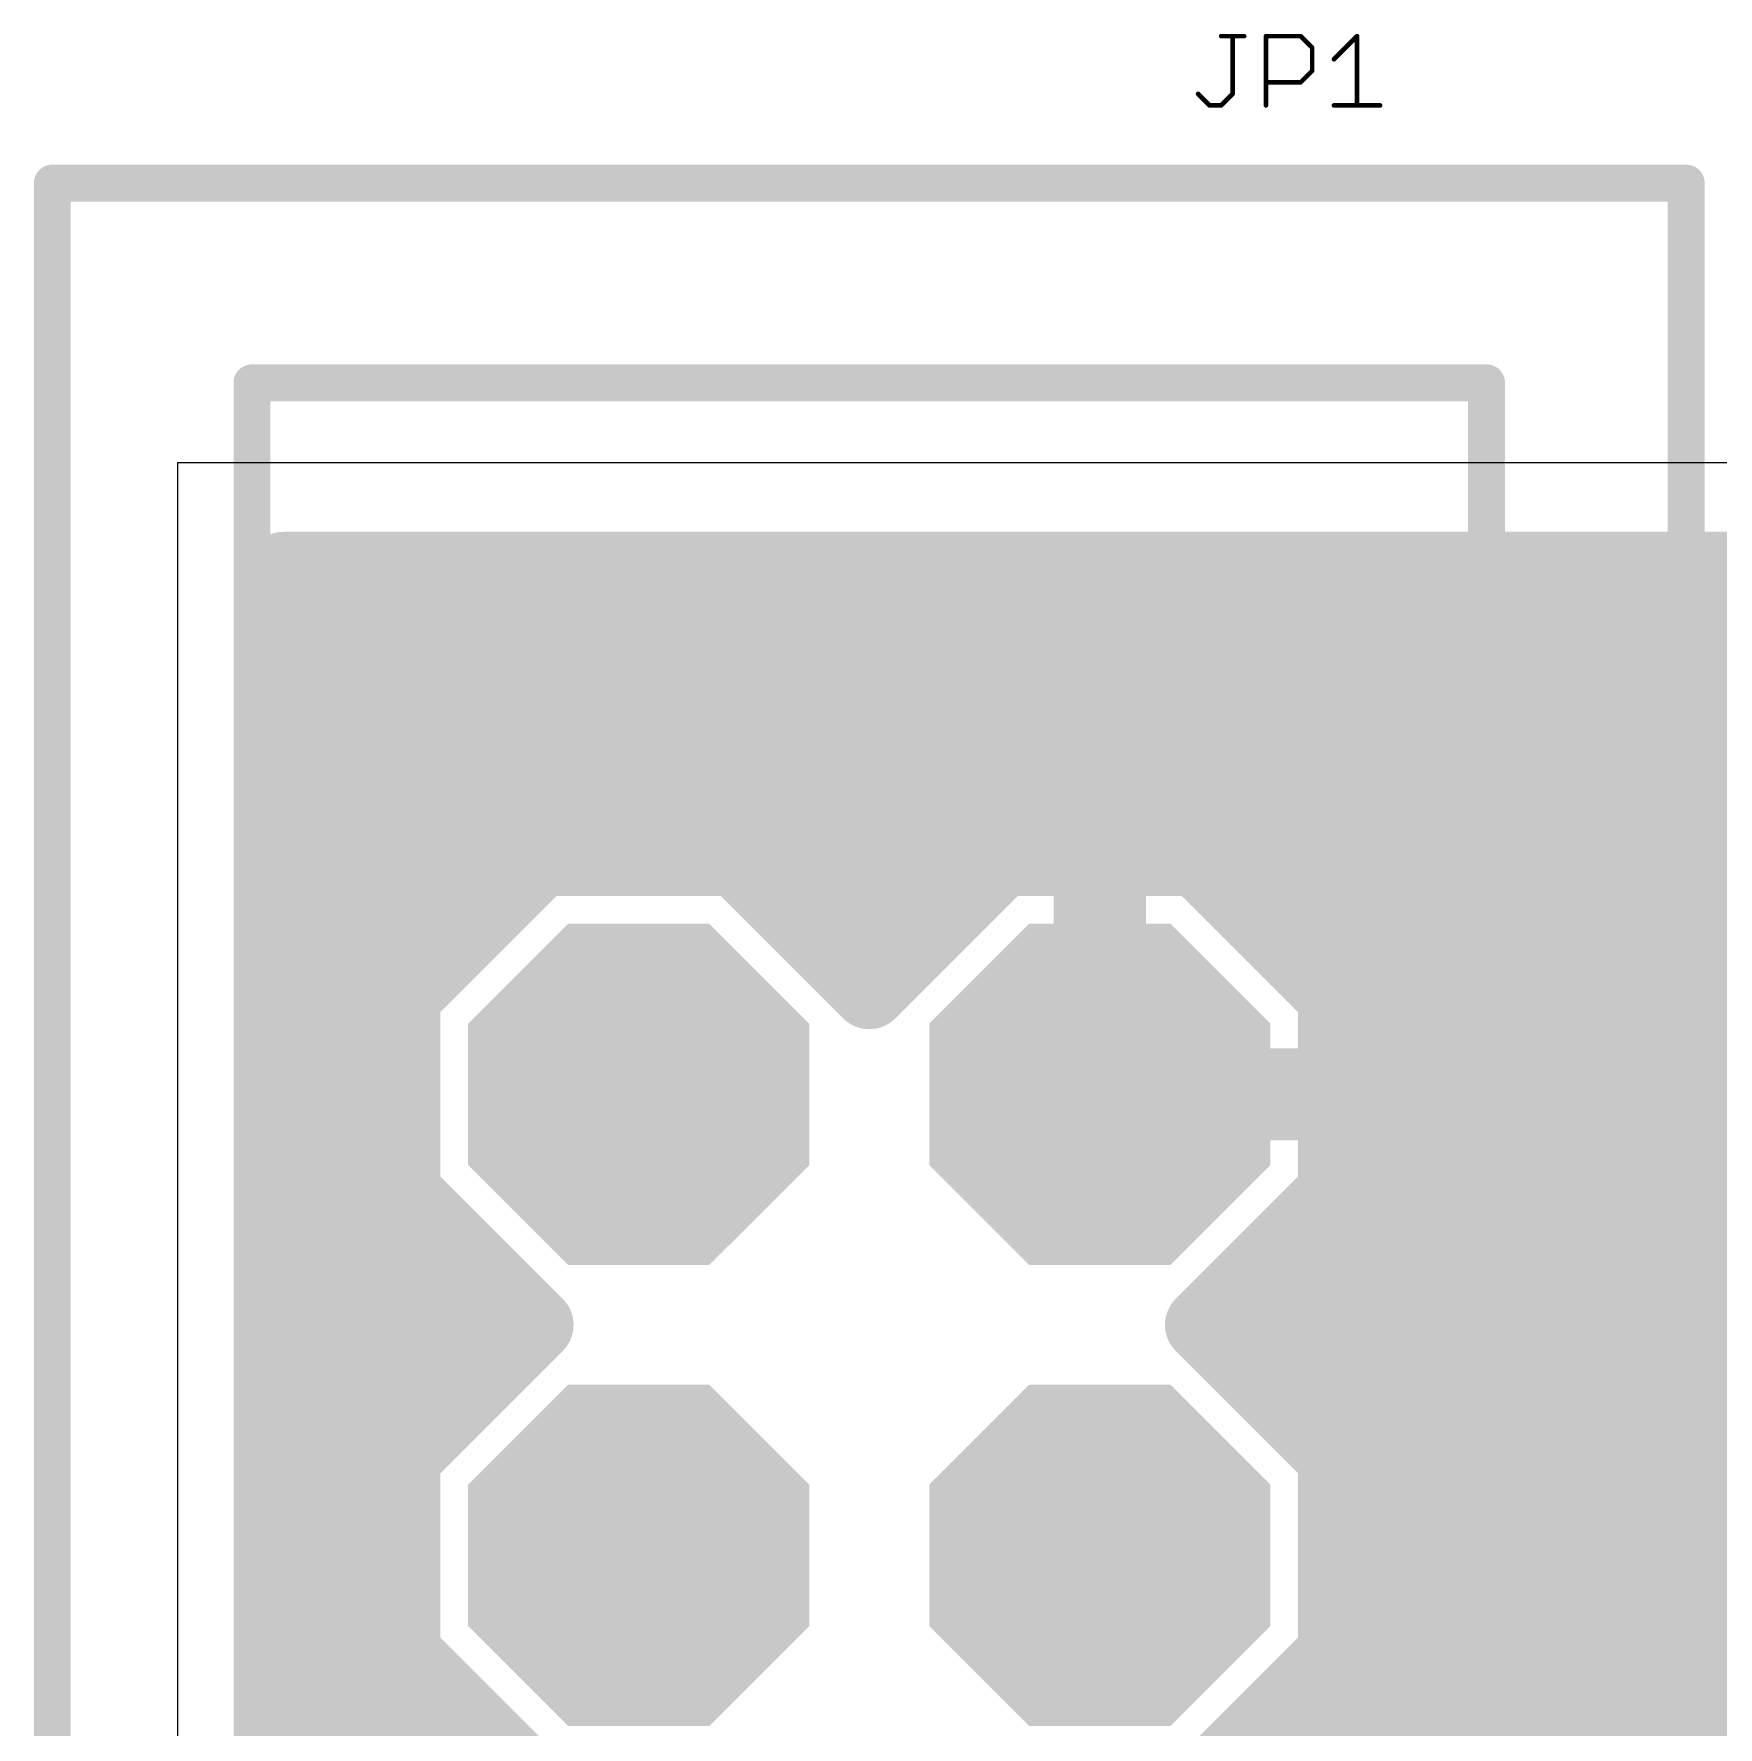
# Model space of a CAD drawing. Extents: x 0.5 to 37.4, y 3.1 to 45.2.
# Drawn here: x 0.48 to 9.76, y 35.88 to 45.21 of the extents above; entities that cross this region are included whole.
import ezdxf

# ---------------------------------------------------------------- set-up
doc = ezdxf.new("R2010")
doc.units = 0
for name, color, linetype in [('1', 22, 'CONTINUOUS'), ('104', 251, 'CONTINUOUS'), ('16', 175, 'CONTINUOUS'), ('17', 82, 'CONTINUOUS'), ('20', 7, 'CONTINUOUS'), ('21', 253, 'CONTINUOUS'), ('51', 253, 'CONTINUOUS')]:
    doc.layers.add(name, color=color, linetype=linetype)

# ---------------------------------------------------------------- blocks, each defined once
blk = doc.blocks.new('RECT')
blk.add_solid([(-0.5, -0.5), (0.5, -0.5), (-0.5, 0.5), (0.5, 0.5)])
blk = doc.blocks.new('OCTAGONP')
at = {"const_width": 0.5}
blk.add_lwpolyline([(-0.25, -0.1036), (-0.25, 0.1036), (-0.1036, 0.25), (0.1036, 0.25), (0.25, 0.1036), (0.25, -0.1036), (0.1036, -0.25), (-0.1036, -0.25), (-0.25, -0.1036), (-0.25, 0.1036)], dxfattribs=at)

msp = doc.modelspace()

# ---------------------------------------------------------------- linework, layer by layer
at = {"layer": '1', "const_width": 0.4064}
for points in [[(1.8542, 6.9342), (1.8542, 42.2658)], [(1.8542, 42.2658), (36.2258, 42.2658)], [(1.8542, 42.2656), (36.2258, 42.2656)], [(1.8542, 41.8592), (19.8784, 41.8592)], [(1.8542, 41.4528), (19.3008, 41.4528)], [(1.8542, 41.0464), (19.0862, 41.0464)], [(3.2734, 40.6654), (2.5146, 39.9066)], [(4.3466, 40.6654), (3.2734, 40.6654)], [(5.08, 39.932), (4.3466, 40.6654)], [(5.8134, 40.6654), (5.08, 39.932)], [(6.8866, 40.6654), (5.8134, 40.6654)], [(7.6454, 39.9066), (6.8866, 40.6654)], [(1.8542, 40.64), (3.248, 40.64)], [(4.372, 40.64), (5.788, 40.64)], [(6.912, 40.64), (11.111, 40.64)], [(1.8542, 40.2336), (2.8416, 40.2336)], [(4.7784, 40.2336), (5.3816, 40.2336)], [(7.3184, 40.2336), (10.4616, 40.2336)], [(1.8542, 39.8272), (2.5146, 39.8272)], [(2.5146, 39.9066), (2.5146, 38.8334)], [(7.6454, 38.8334), (7.6454, 39.9066)], [(7.6454, 39.8272), (10.2172, 39.8272)], [(1.8542, 39.4208), (2.5146, 39.4208)], [(7.6454, 39.4208), (10.1346, 39.4208)], [(1.8542, 39.0144), (2.5146, 39.0144)], [(7.6454, 39.0144), (10.1752, 39.0144)], [(2.5146, 38.8334), (3.248, 38.1)], [(6.912, 38.1), (7.6454, 38.8334)], [(1.8542, 38.608), (2.74, 38.608)], [(7.42, 38.608), (10.36, 38.608)], [(1.8542, 38.2016), (3.1464, 38.2016)], [(7.0136, 38.2016), (10.8657, 38.2016)], [(3.248, 38.1), (2.5146, 37.3666)], [(7.6454, 37.3666), (6.912, 38.1)], [(1.8542, 37.7952), (2.9432, 37.7952)], [(7.2168, 37.7952), (14.7873, 37.7952)], [(1.8542, 37.3888), (2.5368, 37.3888)], [(2.5146, 37.3666), (2.5146, 36.2934)], [(7.6232, 37.3888), (14.6432, 37.3888)], [(7.6454, 36.2934), (7.6454, 37.3666)], [(1.8542, 36.9824), (2.5146, 36.9824)], [(7.6454, 36.9824), (14.6432, 36.9824)], [(1.8542, 36.576), (2.5146, 36.576)], [(7.6454, 36.576), (14.6432, 36.576)], [(2.5146, 36.2934), (3.248, 35.56)], [(6.912, 35.56), (7.6454, 36.2934)], [(1.8542, 36.1696), (2.6384, 36.1696)], [(7.5216, 36.1696), (14.6617, 36.1696)], [(1.8542, 35.7632), (3.0448, 35.7632)], [(7.1152, 35.7632), (14.6432, 35.7632)]]:
    msp.add_lwpolyline(points, dxfattribs=at)
at = {"layer": '1', "const_width": 0.2032}
for points in [[(1.9558, 42.2658, 1), (1.7526, 42.2658)], [(1.8542, 42.3674, 1), (1.8542, 42.1642)], [(1.8542, 42.3672, 1), (1.8542, 42.164)], [(1.8542, 41.9608, 1), (1.8542, 41.7576)], [(1.8542, 41.5544, 1), (1.8542, 41.3512)], [(1.8542, 41.148, 1), (1.8542, 40.9448)], [(3.2734, 40.767, 1), (3.2734, 40.5638)], [(3.3453, 40.5936, 1), (3.2016, 40.7372)], [(4.4184, 40.7372, 1), (4.2747, 40.5936)], [(4.3466, 40.5638, 1), (4.3466, 40.767)], [(5.8134, 40.767, 1), (5.8134, 40.5638)], [(5.8853, 40.5936, 1), (5.7416, 40.7372)], [(6.9584, 40.7372, 1), (6.8147, 40.5936)], [(6.8866, 40.5638, 1), (6.8866, 40.767)], [(1.8542, 40.7416, 1), (1.8542, 40.5384)], [(3.248, 40.5384, 1), (3.248, 40.7416)], [(4.372, 40.7416, 1), (4.372, 40.5384)], [(5.788, 40.5384, 1), (5.788, 40.7416)], [(6.912, 40.7416, 1), (6.912, 40.5384)], [(1.8542, 40.3352, 1), (1.8542, 40.132)], [(2.8416, 40.132, 1), (2.8416, 40.3352)], [(4.7784, 40.3352, 1), (4.7784, 40.132)], [(5.3816, 40.132, 1), (5.3816, 40.3352)], [(7.3184, 40.3352, 1), (7.3184, 40.132)], [(1.8542, 39.9288, 1), (1.8542, 39.7256)], [(2.6162, 39.9066, 1), (2.413, 39.9066)], [(2.4428, 39.9784, 1), (2.5864, 39.8347)], [(2.5146, 39.7256, 1), (2.5146, 39.9288)], [(5.0082, 40.0038, 1), (5.1518, 39.8601)], [(5.0082, 39.8601, 1), (5.1518, 40.0038)], [(7.747, 39.9066, 1), (7.5438, 39.9066)], [(7.6454, 39.9288, 1), (7.6454, 39.7256)], [(7.5736, 39.8347, 1), (7.7172, 39.9784)], [(1.8542, 39.5224, 1), (1.8542, 39.3192)], [(2.5146, 39.3192, 1), (2.5146, 39.5224)], [(7.6454, 39.5224, 1), (7.6454, 39.3192)], [(1.8542, 39.116, 1), (1.8542, 38.9128)], [(2.5146, 38.9128, 1), (2.5146, 39.116)], [(7.6454, 39.116, 1), (7.6454, 38.9128)], [(2.5864, 38.9053, 1), (2.4428, 38.7616)], [(7.7172, 38.7616, 1), (7.5736, 38.9053)], [(2.413, 38.8334, 1), (2.6162, 38.8334)], [(7.5438, 38.8334, 1), (7.747, 38.8334)], [(1.8542, 38.7096, 1), (1.8542, 38.5064)], [(2.74, 38.5064, 1), (2.74, 38.7096)], [(7.42, 38.7096, 1), (7.42, 38.5064)], [(1.8542, 38.3032, 1), (1.8542, 38.1)], [(3.1464, 38.1, 1), (3.1464, 38.3032)], [(7.0136, 38.3032, 1), (7.0136, 38.1)], [(3.3199, 38.0282, 1), (3.1762, 38.1718)], [(3.1762, 38.0282, 1), (3.3199, 38.1718)], [(6.9838, 38.1718, 1), (6.8401, 38.0282)], [(6.8401, 38.1718, 1), (6.9838, 38.0282)], [(1.8542, 37.8968, 1), (1.8542, 37.6936)], [(2.9432, 37.6936, 1), (2.9432, 37.8968)], [(7.2168, 37.8968, 1), (7.2168, 37.6936)], [(1.8542, 37.4904, 1), (1.8542, 37.2872)], [(2.6162, 37.3666, 1), (2.413, 37.3666)], [(2.4428, 37.4384, 1), (2.5864, 37.2947)], [(2.5368, 37.2872, 1), (2.5368, 37.4904)], [(7.6232, 37.4904, 1), (7.6232, 37.2872)], [(7.747, 37.3666, 1), (7.5438, 37.3666)], [(7.5736, 37.2947, 1), (7.7172, 37.4384)], [(1.8542, 37.084, 1), (1.8542, 36.8808)], [(2.5146, 36.8808, 1), (2.5146, 37.084)], [(7.6454, 37.084, 1), (7.6454, 36.8808)], [(1.8542, 36.6776, 1), (1.8542, 36.4744)], [(2.5146, 36.4744, 1), (2.5146, 36.6776)], [(7.6454, 36.6776, 1), (7.6454, 36.4744)], [(2.5864, 36.3653, 1), (2.4428, 36.2216)], [(7.7172, 36.2216, 1), (7.5736, 36.3653)], [(2.413, 36.2934, 1), (2.6162, 36.2934)], [(7.5438, 36.2934, 1), (7.747, 36.2934)], [(1.8542, 36.2712, 1), (1.8542, 36.068)], [(2.6384, 36.068, 1), (2.6384, 36.2712)], [(7.5216, 36.2712, 1), (7.5216, 36.068)], [(1.8542, 35.8648, 1), (1.8542, 35.6616)], [(3.0448, 35.6616, 1), (3.0448, 35.8648)], [(7.1152, 35.8648, 1), (7.1152, 35.6616)]]:
    msp.add_lwpolyline(points, format="xyb", dxfattribs=at)
at = {"layer": '104', "const_width": 0.0127}
for points in [[(7.0182, 45.206, 1), (7.0182, 45.1933)], [(7.0881, 45.1996, 1), (7.0754, 45.1996)], [(7.1453, 45.1933, 1), (7.1453, 45.206)], [(7.2716, 45.1996, 1), (7.2589, 45.1996)], [(7.2653, 45.206, 1), (7.2653, 45.1933)], [(7.4604, 45.2041, 1), (7.4515, 45.1951)], [(7.4559, 45.1933, 1), (7.4559, 45.206)], [(7.7729, 45.1996, 1), (7.7602, 45.1996)], [(7.7711, 45.1951, 1), (7.7621, 45.2041)], [(7.5259, 45.1361, 1), (7.5132, 45.1361)], [(7.515, 45.1316, 1), (7.524, 45.1406)], [(7.635, 45.077, 1), (7.644, 45.068)], [(7.5132, 45.009, 1), (7.5259, 45.009)], [(7.524, 45.0045, 1), (7.515, 45.0135)], [(6.8956, 44.8863, 1), (6.8866, 44.8774)], [(7.0754, 44.8819, 1), (7.0881, 44.8819)], [(7.0862, 44.8774, 1), (7.0773, 44.8863)], [(7.2653, 44.9518, 1), (7.2653, 44.9391)], [(7.4515, 44.9499, 1), (7.4604, 44.9409)], [(7.4559, 44.9391, 1), (7.4559, 44.9518)], [(6.9546, 44.8246, 1), (6.9546, 44.812)], [(6.9501, 44.8138, 1), (6.9591, 44.8228)], [(7.0137, 44.8228, 1), (7.0227, 44.8138)], [(7.0182, 44.812, 1), (7.0182, 44.8246)], [(7.2589, 44.8183, 1), (7.2716, 44.8183)], [(7.6395, 44.8246, 1), (7.6395, 44.812)], [(7.7602, 44.8183, 1), (7.7729, 44.8183)], [(7.8937, 44.812, 1), (7.8937, 44.8246)]]:
    msp.add_lwpolyline(points, format="xyb", dxfattribs=at)
at = {"layer": '104', "const_width": 0.0254}
for points in [[(7.0182, 45.1996), (7.1453, 45.1996)], [(7.0817, 44.8819), (7.0817, 45.1996)], [(7.2653, 44.8183), (7.2653, 45.1996)], [(7.2653, 45.1996), (7.4559, 45.1996)], [(7.4559, 45.1996), (7.5195, 45.1361)], [(7.6395, 45.0725), (7.7666, 45.1996)], [(7.7666, 45.1996), (7.7666, 44.8183)], [(7.5195, 45.1361), (7.5195, 45.009)], [(7.5195, 45.009), (7.4559, 44.9454)], [(6.8911, 44.8819), (6.9546, 44.8183)], [(7.0182, 44.8183), (7.0817, 44.8819)], [(7.4559, 44.9454), (7.2653, 44.9454)], [(6.9546, 44.8183), (7.0182, 44.8183)], [(7.6395, 44.8183), (7.8937, 44.8183)]]:
    msp.add_lwpolyline(points, dxfattribs=at)
at = {"layer": '16', "const_width": 0.4064}
for points in [[(1.8542, 6.9342), (1.8542, 42.2658)], [(1.8542, 42.2658), (36.2258, 42.2658)], [(1.8542, 42.2656), (36.2258, 42.2656)], [(1.8542, 41.8592), (19.8784, 41.8592)], [(1.8542, 41.4528), (19.3008, 41.4528)], [(1.8542, 41.0464), (19.0862, 41.0464)], [(5.7713, 40.767), (5.0082, 40.0038)], [(6.2992, 40.767), (5.7713, 40.767)], [(6.2992, 39.4208), (6.2992, 40.767)], [(6.9287, 40.767), (6.4008, 40.767)], [(6.4008, 40.767), (6.4008, 39.4208)], [(7.747, 39.9487), (6.9287, 40.767)], [(3.2734, 40.6654), (2.5146, 39.9066)], [(4.3466, 40.6654), (3.2734, 40.6654)], [(5.0082, 40.0038), (4.3466, 40.6654)], [(1.8542, 40.64), (3.248, 40.64)], [(4.372, 40.64), (5.6444, 40.64)], [(6.2992, 40.64), (6.4008, 40.64)], [(7.0556, 40.64), (10.8454, 40.64)], [(1.8542, 40.2336), (2.8416, 40.2336)], [(4.7784, 40.2336), (5.238, 40.2336)], [(6.2992, 40.2336), (6.4008, 40.2336)], [(7.4621, 40.2336), (10.3307, 40.2336)], [(7.747, 39.4208), (7.747, 39.9487)], [(1.8542, 39.8272), (2.5146, 39.8272)], [(2.5146, 39.9066), (2.5146, 38.8334)], [(6.2992, 39.8272), (6.4008, 39.8272)], [(7.747, 39.8272), (10.1097, 39.8272)], [(1.8542, 39.4208), (2.5146, 39.4208)], [(6.4008, 39.4208), (6.2992, 39.4208)], [(6.4008, 39.3192), (6.4008, 39.4208)], [(6.4008, 39.4208), (7.747, 39.4208)], [(7.747, 39.4208), (10.033, 39.4208)], [(7.747, 39.3192), (6.4008, 39.3192)], [(7.747, 38.7913), (7.747, 39.3192)], [(1.8542, 39.0144), (2.5146, 39.0144)], [(7.747, 39.0144), (10.0766, 39.0144)], [(2.5146, 38.8334), (3.248, 38.1)], [(6.9838, 38.0282), (7.747, 38.7913)], [(1.8542, 38.608), (2.74, 38.608)], [(7.5636, 38.608), (10.2568, 38.608)], [(1.8542, 38.2016), (3.1464, 38.2016)], [(7.1573, 38.2016), (10.6614, 38.2016)], [(3.248, 38.1), (2.5146, 37.3666)], [(7.6454, 37.3666), (6.9838, 38.0282)], [(1.8542, 37.7952), (2.9432, 37.7952)], [(7.2168, 37.7952), (13.5382, 37.7952)], [(1.8542, 37.3888), (2.5368, 37.3888)], [(2.5146, 37.3666), (2.5146, 36.2934)], [(7.6232, 37.3888), (13.5117, 37.3888)], [(7.6454, 36.2934), (7.6454, 37.3666)], [(1.8542, 36.9824), (2.5146, 36.9824)], [(7.6454, 36.9824), (13.1053, 36.9824)], [(1.8542, 36.576), (2.5146, 36.576)], [(7.6454, 36.576), (12.6989, 36.576)], [(2.5146, 36.2934), (3.248, 35.56)], [(6.912, 35.56), (7.6454, 36.2934)], [(1.8542, 36.1696), (2.6384, 36.1696)], [(7.5216, 36.1696), (12.2925, 36.1696)], [(1.8542, 35.7632), (3.0448, 35.7632)], [(7.1152, 35.7632), (11.8861, 35.7632)]]:
    msp.add_lwpolyline(points, dxfattribs=at)
at = {"layer": '16', "const_width": 0.2032}
for points in [[(1.9558, 42.2658, 1), (1.7526, 42.2658)], [(1.8542, 42.3674, 1), (1.8542, 42.1642)], [(1.8542, 42.3672, 1), (1.8542, 42.164)], [(1.8542, 41.9608, 1), (1.8542, 41.7576)], [(1.8542, 41.5544, 1), (1.8542, 41.3512)], [(1.8542, 41.148, 1), (1.8542, 40.9448)], [(5.7713, 40.8686, 1), (5.7713, 40.6654)], [(5.8432, 40.6952, 1), (5.6995, 40.8388)], [(6.4008, 40.767, 1), (6.1976, 40.767)], [(6.4008, 40.8686, 1), (6.4008, 40.6654)], [(6.5024, 40.767, 1), (6.2992, 40.767)], [(6.2992, 40.6654, 1), (6.2992, 40.8686)], [(7.0005, 40.8388, 1), (6.8568, 40.6952)], [(6.9287, 40.6654, 1), (6.9287, 40.8686)], [(3.2734, 40.767, 1), (3.2734, 40.5638)], [(3.3453, 40.5936, 1), (3.2016, 40.7372)], [(4.4184, 40.7372, 1), (4.2747, 40.5936)], [(4.3466, 40.5638, 1), (4.3466, 40.767)], [(1.8542, 40.7416, 1), (1.8542, 40.5384)], [(3.248, 40.5384, 1), (3.248, 40.7416)], [(4.372, 40.7416, 1), (4.372, 40.5384)], [(5.6444, 40.5384, 1), (5.6444, 40.7416)], [(6.2992, 40.7416, 1), (6.2992, 40.5384)], [(6.4008, 40.5384, 1), (6.4008, 40.7416)], [(7.0556, 40.7416, 1), (7.0556, 40.5384)], [(1.8542, 40.3352, 1), (1.8542, 40.132)], [(2.8416, 40.132, 1), (2.8416, 40.3352)], [(4.7784, 40.3352, 1), (4.7784, 40.132)], [(5.238, 40.132, 1), (5.238, 40.3352)], [(6.2992, 40.3352, 1), (6.2992, 40.132)], [(6.4008, 40.132, 1), (6.4008, 40.3352)], [(7.4621, 40.3352, 1), (7.4621, 40.132)], [(4.9363, 40.0756, 1), (5.08, 39.932)], [(4.9363, 39.932, 1), (5.08, 40.0756)], [(7.8486, 39.9487, 1), (7.6454, 39.9487)], [(7.6752, 39.8768, 1), (7.8188, 40.0205)], [(1.8542, 39.9288, 1), (1.8542, 39.7256)], [(2.6162, 39.9066, 1), (2.413, 39.9066)], [(2.4428, 39.9784, 1), (2.5864, 39.8347)], [(2.5146, 39.7256, 1), (2.5146, 39.9288)], [(6.2992, 39.9288, 1), (6.2992, 39.7256)], [(6.4008, 39.7256, 1), (6.4008, 39.9288)], [(7.747, 39.9288, 1), (7.747, 39.7256)], [(1.8542, 39.5224, 1), (1.8542, 39.3192)], [(2.5146, 39.3192, 1), (2.5146, 39.5224)], [(6.2992, 39.5224, 1), (6.2992, 39.3192)], [(6.5024, 39.4208, 1), (6.2992, 39.4208)], [(6.4008, 39.5224, 1), (6.4008, 39.3192)], [(6.4008, 39.3192, 1), (6.4008, 39.5224)], [(7.747, 39.5224, 1), (7.747, 39.3192)], [(7.747, 39.3192, 1), (7.747, 39.5224)], [(6.1976, 39.4208, 1), (6.4008, 39.4208)], [(6.4008, 39.4208, 1), (6.4008, 39.2176)], [(6.2992, 39.4208, 1), (6.5024, 39.4208)], [(7.8486, 39.3192, 1), (7.6454, 39.3192)], [(7.6454, 39.4208, 1), (7.8486, 39.4208)], [(7.747, 39.2176, 1), (7.747, 39.4208)], [(6.2992, 39.3192, 1), (6.5024, 39.3192)], [(1.8542, 39.116, 1), (1.8542, 38.9128)], [(2.5146, 38.9128, 1), (2.5146, 39.116)], [(7.747, 39.116, 1), (7.747, 38.9128)], [(2.5864, 38.9053, 1), (2.4428, 38.7616)], [(7.8188, 38.7195, 1), (7.6752, 38.8632)], [(2.413, 38.8334, 1), (2.6162, 38.8334)], [(1.8542, 38.7096, 1), (1.8542, 38.5064)], [(2.74, 38.5064, 1), (2.74, 38.7096)], [(7.5636, 38.7096, 1), (7.5636, 38.5064)], [(7.6454, 38.7913, 1), (7.8486, 38.7913)], [(1.8542, 38.3032, 1), (1.8542, 38.1)], [(3.1464, 38.1, 1), (3.1464, 38.3032)], [(7.1573, 38.3032, 1), (7.1573, 38.1)], [(3.3199, 38.0282, 1), (3.1762, 38.1718)], [(3.1762, 38.0282, 1), (3.3199, 38.1718)], [(7.0556, 38.1, 1), (6.912, 37.9563)], [(6.912, 38.1, 1), (7.0556, 37.9563)], [(1.8542, 37.8968, 1), (1.8542, 37.6936)], [(2.9432, 37.6936, 1), (2.9432, 37.8968)], [(7.2168, 37.8968, 1), (7.2168, 37.6936)], [(1.8542, 37.4904, 1), (1.8542, 37.2872)], [(2.6162, 37.3666, 1), (2.413, 37.3666)], [(2.4428, 37.4384, 1), (2.5864, 37.2947)], [(2.5368, 37.2872, 1), (2.5368, 37.4904)], [(7.6232, 37.4904, 1), (7.6232, 37.2872)], [(7.747, 37.3666, 1), (7.5438, 37.3666)], [(7.5736, 37.2947, 1), (7.7172, 37.4384)], [(1.8542, 37.084, 1), (1.8542, 36.8808)], [(2.5146, 36.8808, 1), (2.5146, 37.084)], [(7.6454, 37.084, 1), (7.6454, 36.8808)], [(1.8542, 36.6776, 1), (1.8542, 36.4744)], [(2.5146, 36.4744, 1), (2.5146, 36.6776)], [(7.6454, 36.6776, 1), (7.6454, 36.4744)], [(2.5864, 36.3653, 1), (2.4428, 36.2216)], [(7.7172, 36.2216, 1), (7.5736, 36.3653)], [(2.413, 36.2934, 1), (2.6162, 36.2934)], [(7.5438, 36.2934, 1), (7.747, 36.2934)], [(1.8542, 36.2712, 1), (1.8542, 36.068)], [(2.6384, 36.068, 1), (2.6384, 36.2712)], [(7.5216, 36.2712, 1), (7.5216, 36.068)], [(1.8542, 35.8648, 1), (1.8542, 35.6616)], [(3.0448, 35.6616, 1), (3.0448, 35.8648)], [(7.1152, 35.8648, 1), (7.1152, 35.6616)]]:
    msp.add_lwpolyline(points, format="xyb", dxfattribs=at)
at = {"layer": '20'}
for p, q in [((36.81, 42.85), (1.27, 42.85)), ((1.27, 42.85), (1.27, 6.35))]:
    msp.add_line(p, q, dxfattribs=at)
at = {"layer": '21', "const_width": 0.2032}
for points in [[(0.58, 3.87), (0.58, 44.39)], [(0.58, 44.39), (9.58, 44.39)], [(9.58, 44.39), (9.58, 26.33)]]:
    msp.add_lwpolyline(points, dxfattribs=at)
at = {"layer": '21', "const_width": 0.1016}
for points in [[(0.6308, 44.39, 1), (0.5292, 44.39)], [(0.58, 44.4408, 1), (0.58, 44.3392)], [(9.6308, 44.39, 1), (9.5292, 44.39)], [(9.58, 44.3392, 1), (9.58, 44.4408)]]:
    msp.add_lwpolyline(points, format="xyb", dxfattribs=at)
at = {"layer": '51', "const_width": 0.2032}
for points in [[(1.68, 4.97), (1.68, 43.29)], [(8.48, 43.29), (1.68, 43.29)], [(8.48, 43.29), (8.48, 26.33)]]:
    msp.add_lwpolyline(points, dxfattribs=at)
at = {"layer": '51', "const_width": 0.1016}
for points in [[(1.7308, 43.29, 1), (1.6292, 43.29)], [(1.68, 43.3408, 1), (1.68, 43.2392)], [(8.5308, 43.29, 1), (8.4292, 43.29)], [(8.48, 43.2392, 1), (8.48, 43.3408)]]:
    msp.add_lwpolyline(points, format="xyb", dxfattribs=at)

# ---------------------------------------------------------------- block references
at = {"layer": '17', "xscale": 1.8796, "yscale": 1.8796, "rotation": 90}
for p in [(3.81, 39.37), (3.81, 39.37), (6.35, 39.37), (6.35, 39.37), (3.81, 36.83), (3.81, 36.83), (6.35, 36.83), (6.35, 36.83)]:
    msp.add_blockref('OCTAGONP', p, dxfattribs=at)
at = {"layer": '51', "xscale": 0.508, "yscale": 0.508, "rotation": 180}
for p in [(3.81, 39.37), (6.35, 39.37), (3.81, 36.83), (3.81, 36.83), (6.35, 36.83), (6.35, 36.83)]:
    msp.add_blockref('RECT', p, dxfattribs=at)

doc.saveas('drawing.dxf')
